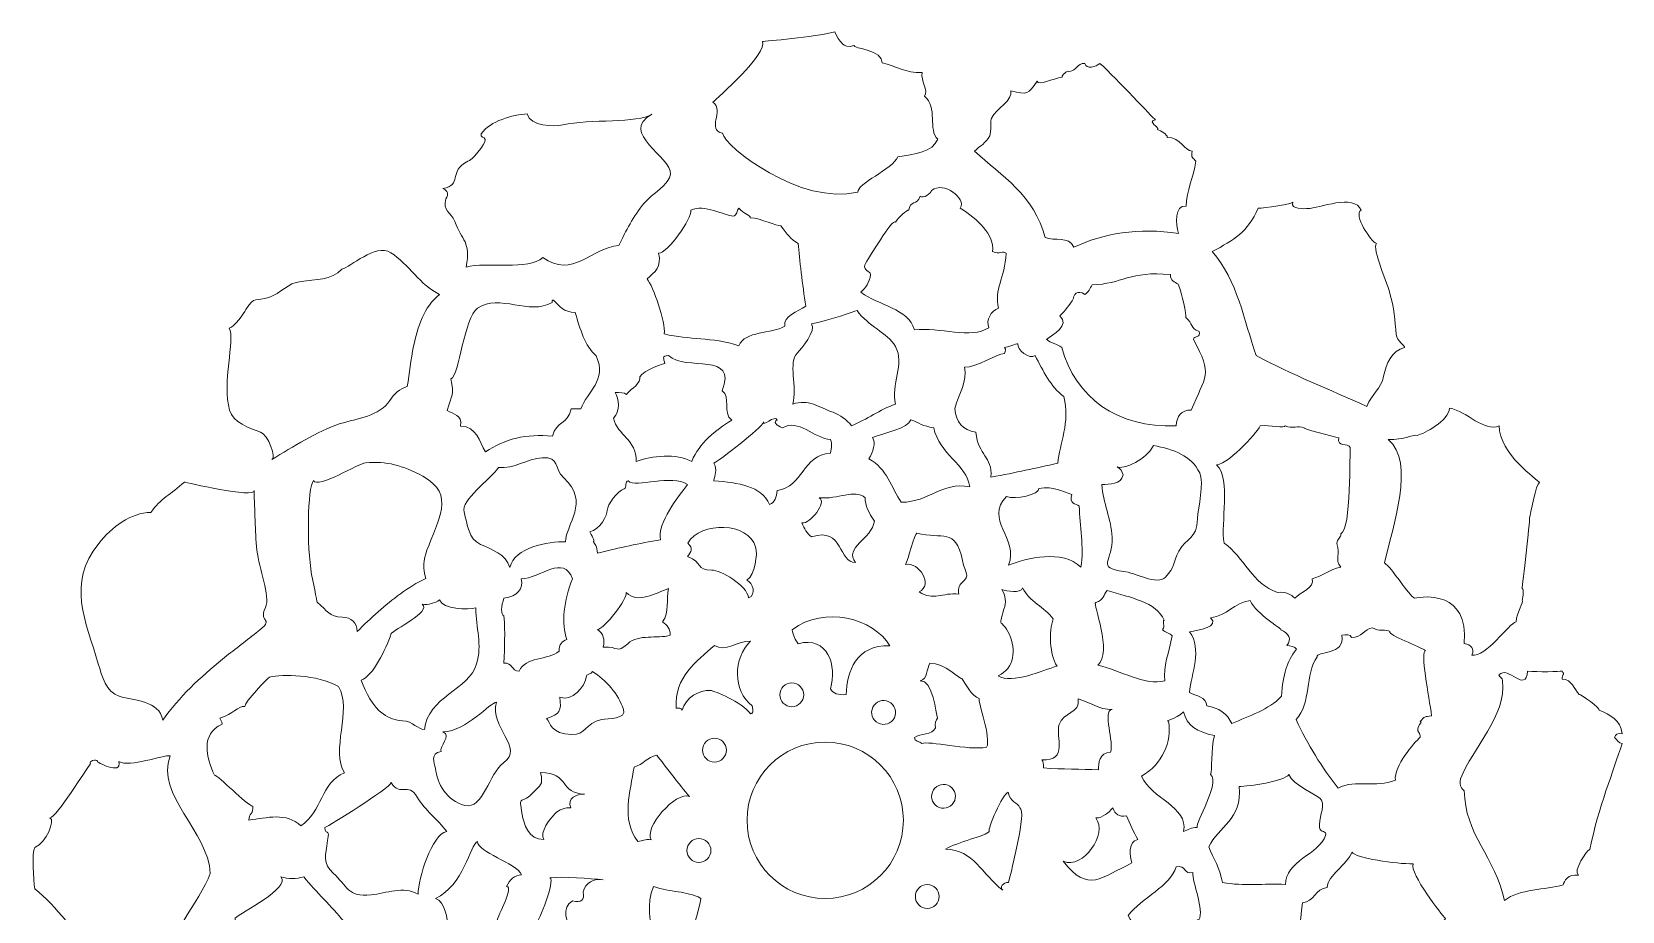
# Model space of a CAD drawing. Header units: millimetres. Extents: x -685 to 442, y -246 to 853.
# Drawn here: x -359.5 to -223.4, y 249.7 to 324.9 of the extents above; entities that cross this region are included whole.
import ezdxf

# ---------------------------------------------------------------- set-up
doc = ezdxf.new("R2010")
doc.units = ezdxf.units.MM
doc.header["$MEASUREMENT"] = 0
doc.layers.add('Layer 1', color=7, linetype='Continuous')

# ---------------------------------------------------------------- blocks, each defined once
blk = doc.blocks.new('block 3')
at = {"layer": 'Layer 1', "lineweight": 0}
blk.add_open_spline([(-314.87, 301.95), (-315.01, 301.99), (-315.01, 301.88), (-315.01, 301.77), (-316.92, 300.62), (-319.51, 302.56), (-321.39, 301.27), (-322.54, 300.48), (-322.94, 295.51), (-323.66, 295.22), (-323.37, 293.85), (-323.58, 293.89), (-323.98, 292.52), (-323.48, 292.19), (-322.65, 292.19), (-322.83, 291.18), (-321.42, 291.15), (-321.28, 289.89), (-320.7, 288.99), (-319.08, 290.07), (-317.17, 290.57), (-314.98, 290.32), (-314.65, 291.65), (-313.68, 291.29), (-313.36, 292.66), (-313.07, 292.66), (-312.82, 292.66), (-312.53, 292.66), (-312.02, 294.17), (-310.26, 295.07), (-311.23, 297.2), (-312.2, 298.03), (-312.6, 299.5), (-313.03, 300.91), (-313.97, 300.94), (-314.4, 301.45), (-314.87, 301.95)], degree=3, knots=[0, 0, 0, 0, 1, 1, 1, 2, 2, 2, 3, 3, 3, 4, 4, 4, 5, 5, 5, 6, 6, 6, 7, 7, 7, 8, 8, 8, 9, 9, 9, 10, 10, 10, 11, 11, 11, 12, 12, 12, 12], dxfattribs=at)
blk = doc.blocks.new('block 4')
at = {"layer": 'Layer 1', "lineweight": 0}
blk.add_open_spline([(-292.79, 299.93), (-292.36, 299.39), (-293.69, 297.77), (-294.01, 297.45), (-294.84, 296.66), (-293.98, 294.53), (-294.41, 293.06), (-293.08, 293.56), (-292.14, 292.77), (-290.95, 292.37), (-290.3, 292.12), (-289.8, 291.76), (-289.37, 291.22), (-288.07, 291.73), (-286.95, 292.63), (-285.62, 293.06), (-286.02, 294.68), (-284.79, 296.59), (-285.62, 297.99), (-286.34, 299.25), (-287.93, 299.68), (-288.9, 301.09), (-289.19, 300.98), (-291.13, 300.3), (-292.79, 299.93)], degree=3, knots=[0, 0, 0, 0, 1, 1, 1, 2, 2, 2, 3, 3, 3, 4, 4, 4, 5, 5, 5, 6, 6, 6, 7, 7, 7, 8, 8, 8, 8], dxfattribs=at)
blk = doc.blocks.new('block 5')
at = {"layer": 'Layer 1', "lineweight": 0}
blk.add_open_spline([(-275.14, 298.24), (-275.28, 298.28), (-276.01, 297.92), (-276.29, 297.92), (-276.11, 297.7), (-276.22, 297.67), (-276.29, 297.41), (-277.01, 297.38), (-278.63, 296.19), (-279.71, 296.23), (-279.43, 295.04), (-280.18, 293.99), (-280.54, 292.7), (-280.44, 291.51), (-279.86, 290.82), (-278.74, 290.68), (-278.53, 288.59), (-277.3, 288.66), (-277.45, 286.83), (-275.21, 287.22), (-273.66, 287.58), (-271.72, 288.02), (-271.57, 289.64), (-270.64, 291.55), (-271.21, 293.71), (-272.33, 294.57), (-272.98, 295.9), (-273.66, 297.23), (-274.13, 296.84), (-275.25, 297.74), (-275.14, 298.24)], degree=3, knots=[0, 0, 0, 0, 1, 1, 1, 2, 2, 2, 3, 3, 3, 4, 4, 4, 5, 5, 5, 6, 6, 6, 7, 7, 7, 8, 8, 8, 9, 9, 9, 10, 10, 10, 10], dxfattribs=at)
blk = doc.blocks.new('block 6')
at = {"layer": 'Layer 1', "lineweight": 0}
blk.add_open_spline([(-305.04, 297.23), (-305.65, 297.2), (-305.43, 296.98), (-305.36, 296.55), (-305.76, 296.51), (-307.74, 295.65), (-307.48, 295.22), (-307.59, 294.68), (-308.46, 294.21), (-308.64, 293.89), (-308.82, 294.07), (-309.21, 294.07), (-309.61, 294.07), (-309.25, 293.49), (-309.14, 292.48), (-309.75, 291.87), (-309.39, 290.32), (-307.77, 290.1), (-307.81, 288.16), (-306.44, 288.66), (-304.39, 288.88), (-303.05, 288.16), (-302.37, 289.82), (-301.04, 290.79), (-299.63, 291.69), (-300.46, 292.34), (-299.67, 293.71), (-300.46, 294.21), (-299.06, 297.59), (-303.59, 295.83), (-305.04, 297.23)], degree=3, knots=[0, 0, 0, 0, 1, 1, 1, 2, 2, 2, 3, 3, 3, 4, 4, 4, 5, 5, 5, 6, 6, 6, 7, 7, 7, 8, 8, 8, 9, 9, 9, 10, 10, 10, 10], dxfattribs=at)
blk = doc.blocks.new('block 7')
at = {"layer": 'Layer 1', "lineweight": 0}
blk.add_open_spline([(-284.29, 291.73), (-284.51, 291), (-286.67, 290.57), (-287.57, 290.21), (-287.28, 289.71), (-287.53, 289.02), (-287.89, 288.38), (-286.34, 287.58), (-285.95, 285.86), (-285.12, 284.67), (-282.63, 284.7), (-281.77, 286.43), (-279.25, 286), (-279.53, 287.91), (-281.88, 288.81), (-282.34, 291.04), (-283.28, 291.18), (-283.6, 291.47), (-284.29, 291.73)], degree=3, knots=[0, 0, 0, 0, 1, 1, 1, 2, 2, 2, 3, 3, 3, 4, 4, 4, 5, 5, 5, 6, 6, 6, 6], dxfattribs=at)
blk = doc.blocks.new('block 8')
at = {"layer": 'Layer 1', "lineweight": 0}
blk.add_open_spline([(-266.64, 287.69), (-266.35, 287.55), (-266.21, 287.33), (-266.14, 287.01), (-266.28, 286.18), (-267.32, 286.22), (-267.94, 286.18), (-267.86, 284.63), (-267.14, 283.23), (-267.07, 281.68), (-266.96, 279.66), (-268.55, 279.05), (-266.06, 278.76), (-265.24, 278.65), (-263.15, 277.54), (-262.5, 278.26), (-261.67, 279.16), (-261.89, 279.45), (-261.35, 280.49), (-260.7, 281.68), (-259.83, 281.46), (-259.76, 283.26), (-259.72, 284.24), (-259.18, 286.36), (-259.58, 287.19), (-260.3, 288.66), (-261.81, 289.2), (-263.54, 289.53), (-263.83, 288.74), (-265.7, 287.44), (-266.64, 287.69)], degree=3, knots=[0, 0, 0, 0, 1, 1, 1, 2, 2, 2, 3, 3, 3, 4, 4, 4, 5, 5, 5, 6, 6, 6, 7, 7, 7, 8, 8, 8, 9, 9, 9, 10, 10, 10, 10], dxfattribs=at)
blk = doc.blocks.new('block 9')
at = {"layer": 'Layer 1', "lineweight": 0}
blk.add_open_spline([(-273.34, 285.86), (-273.27, 285.35), (-275.36, 284.85), (-276.11, 285.17), (-278.06, 283.19), (-275.03, 281.61), (-275.93, 279.3), (-274.42, 279.88), (-271.32, 280.67), (-269.74, 279.12), (-269.45, 280.85), (-269.88, 282.65), (-269.88, 284.34), (-270.21, 284.56), (-270.78, 284.52), (-270.53, 285.35), (-271.39, 285.6), (-272.04, 286.07), (-273.34, 285.86)], degree=3, knots=[0, 0, 0, 0, 1, 1, 1, 2, 2, 2, 3, 3, 3, 4, 4, 4, 5, 5, 5, 6, 6, 6, 6], dxfattribs=at)
blk = doc.blocks.new('block 10')
at = {"layer": 'Layer 1', "lineweight": 0}
blk.add_open_spline([(-303.41, 280.02), (-302.05, 279.52), (-302.73, 278.87), (-301.33, 278.87), (-300.61, 278.87), (-298.3, 277.57), (-298.19, 276.49), (-297.47, 276.75), (-297.83, 277.79), (-298.34, 278.01), (-297.62, 278.51), (-297.4, 280.2), (-297.58, 280.85), (-298.16, 282.98), (-302.3, 283.08), (-303.38, 281.17), (-302.91, 280.74), (-303.09, 280.42), (-303.41, 280.02)], degree=3, knots=[0, 0, 0, 0, 1, 1, 1, 2, 2, 2, 3, 3, 3, 4, 4, 4, 5, 5, 5, 6, 6, 6, 6], dxfattribs=at)
blk = doc.blocks.new('block 11')
at = {"layer": 'Layer 1', "lineweight": 0}
blk.add_open_spline([(-308.67, 276.96), (-308.46, 276.46), (-310.55, 273.83), (-311.12, 273.79), (-310.62, 273.43), (-310.47, 272.93), (-310.62, 272.28), (-309.25, 272.35), (-309.54, 271.7), (-308.53, 272.57), (-307.56, 273.43), (-306.04, 272.96), (-304.89, 273.29), (-304.89, 273.79), (-305.14, 274.19), (-305.54, 274.44), (-304.96, 275.27), (-305.22, 276.35), (-305.04, 277.29), (-306.15, 276.89), (-307.66, 275.95), (-308.67, 276.96)], degree=3, knots=[0, 0, 0, 0, 1, 1, 1, 2, 2, 2, 3, 3, 3, 4, 4, 4, 5, 5, 5, 6, 6, 6, 7, 7, 7, 7], dxfattribs=at)
blk = doc.blocks.new('block 12')
at = {"layer": 'Layer 1', "lineweight": 0}
blk.add_open_spline([(-317.64, 278.11), (-317.43, 277.32), (-317.97, 276.6), (-319.12, 276.46), (-319.37, 275.85), (-319.41, 274.98), (-319.12, 274.95), (-319.01, 273.43), (-319.08, 272.39), (-319.12, 270.91), (-318.4, 270.98), (-318.51, 270.23), (-317.82, 270.23), (-317.32, 271.45), (-315.34, 271.16), (-314.4, 271.92), (-314.44, 272.53), (-314.15, 272.78), (-313.75, 272.93), (-314.22, 274.26), (-314, 276.31), (-313.25, 278.11), (-314, 280.27), (-316.02, 278.15), (-317.64, 278.11)], degree=3, knots=[0, 0, 0, 0, 1, 1, 1, 2, 2, 2, 3, 3, 3, 4, 4, 4, 5, 5, 5, 6, 6, 6, 7, 7, 7, 8, 8, 8, 8], dxfattribs=at)
blk = doc.blocks.new('block 13')
at = {"layer": 'Layer 1', "lineweight": 0}
blk.add_open_spline([(-276.51, 277.21), (-276.19, 276.67), (-276.11, 276.13), (-276.33, 275.52), (-276.87, 273.76), (-276.55, 274.84), (-275.86, 273.36), (-275.28, 272.1), (-275.43, 270.44), (-276.83, 269.83), (-275.61, 269.08), (-272.98, 270.3), (-271.79, 270.66), (-272.44, 271.63), (-272.48, 273.61), (-272.12, 274.69), (-272.84, 275.7), (-274.17, 276.17), (-274.74, 277.36), (-274.89, 276.82), (-276.08, 277.07), (-276.51, 277.21)], degree=3, knots=[0, 0, 0, 0, 1, 1, 1, 2, 2, 2, 3, 3, 3, 4, 4, 4, 5, 5, 5, 6, 6, 6, 7, 7, 7, 7], dxfattribs=at)
blk = doc.blocks.new('block 14')
at = {"layer": 'Layer 1', "lineweight": 0}
blk.add_open_spline([(-258.64, 274.77), (-257.82, 274.04), (-259.69, 273.72), (-260.45, 273.58), (-259.33, 272.1), (-260.3, 270.01), (-260.45, 268.39), (-259.87, 268.1), (-259.04, 268.03), (-258.97, 267.24), (-257.92, 267.1), (-257.2, 266.59), (-256.84, 265.73), (-255.33, 266.41), (-253.64, 266.92), (-252.59, 268.07), (-252.41, 270.05), (-252.16, 270.95), (-251.3, 272.1), (-251.44, 272.35), (-251.8, 272.35), (-252.13, 272.42), (-251.62, 272.96), (-252.02, 273.5), (-252.63, 273.76), (-252.59, 273.94), (-254.68, 275.02), (-255.26, 276.28), (-256.63, 276.06), (-257.24, 274.98), (-258.64, 274.77)], degree=3, knots=[0, 0, 0, 0, 1, 1, 1, 2, 2, 2, 3, 3, 3, 4, 4, 4, 5, 5, 5, 6, 6, 6, 7, 7, 7, 8, 8, 8, 9, 9, 9, 10, 10, 10, 10], dxfattribs=at)
blk = doc.blocks.new('block 15')
at = {"layer": 'Layer 1', "lineweight": 0}
blk.add_open_spline([(-326.11, 275.95), (-325.24, 275.34), (-328.66, 273.72), (-328.77, 273.43), (-329.24, 272.06), (-330.32, 269.83), (-331.33, 269.44), (-330.93, 268.36), (-330.39, 267.24), (-329.46, 266.56), (-328.95, 266.2), (-328.41, 266.02), (-327.8, 265.98), (-326.9, 265.94), (-326.5, 265.22), (-325.93, 265.22), (-325.67, 268), (-322.11, 268.64), (-321.46, 270.84), (-320.96, 272.5), (-321.53, 273.9), (-321.53, 275.63), (-322.18, 275.49), (-324.38, 275.49), (-324.63, 276.31), (-325.03, 276.03), (-325.6, 275.88), (-326.11, 275.95)], degree=3, knots=[0, 0, 0, 0, 1, 1, 1, 2, 2, 2, 3, 3, 3, 4, 4, 4, 5, 5, 5, 6, 6, 6, 7, 7, 7, 8, 8, 8, 9, 9, 9, 9], dxfattribs=at)
blk = doc.blocks.new('block 16')
at = {"layer": 'Layer 1', "lineweight": 0}
blk.add_open_spline([(-294.45, 273.76), (-294.37, 273.25), (-294.19, 272.89), (-293.94, 272.57), (-291.42, 273.25), (-290.59, 270.7), (-291.17, 268.72), (-290.99, 268.28), (-290.48, 268.18), (-289.84, 268.21), (-289.76, 270.16), (-289.01, 272.5), (-286.09, 272.39), (-287.49, 274.73), (-291.71, 275.88), (-294.45, 273.76)], degree=3, knots=[0, 0, 0, 0, 1, 1, 1, 2, 2, 2, 3, 3, 3, 4, 4, 4, 5, 5, 5, 5], dxfattribs=at)
blk = doc.blocks.new('block 17')
at = {"layer": 'Layer 1', "lineweight": 0}
blk.add_open_spline([(-297.87, 267.24), (-299.56, 268.54), (-299.52, 271.34), (-298.01, 272.78), (-299.13, 272.86), (-300.17, 271.81), (-301.11, 272.42), (-302.66, 271.02), (-304.53, 269.76), (-304.39, 267.06), (-304.17, 267.06), (-303.92, 267.1), (-303.88, 266.88), (-303.59, 267.96), (-302.41, 268.64), (-301.43, 268.57), (-301.15, 268.54), (-298.77, 267.6), (-298.01, 266.56), (-298.01, 266.77), (-297.72, 266.27), (-297.87, 267.24)], degree=3, knots=[0, 0, 0, 0, 1, 1, 1, 2, 2, 2, 3, 3, 3, 4, 4, 4, 5, 5, 5, 6, 6, 6, 7, 7, 7, 7], dxfattribs=at)
blk = doc.blocks.new('block 18')
at = {"layer": 'Layer 1', "lineweight": 0}
blk.add_open_spline([(-282.67, 270.91), (-282.96, 270.44), (-282.85, 269.54), (-283.5, 269.4), (-282.38, 269.47), (-282.16, 266.59), (-282.02, 266.2), (-282.16, 266.02), (-282.24, 265.73), (-282.2, 265.37), (-282.45, 264.72), (-283.5, 264.9), (-284, 264.54), (-283.97, 264.18), (-283.57, 264.21), (-283.35, 264.03), (-282.74, 264.29), (-279.43, 263.42), (-277.81, 263.71), (-277.41, 264.54), (-278.56, 267.53), (-278.45, 267.89), (-279.1, 268.07), (-279.64, 269.22), (-279.93, 269.58), (-280.11, 269.51), (-281.37, 270.91), (-282.67, 270.91)], degree=3, knots=[0, 0, 0, 0, 1, 1, 1, 2, 2, 2, 3, 3, 3, 4, 4, 4, 5, 5, 5, 6, 6, 6, 7, 7, 7, 8, 8, 8, 9, 9, 9, 9], dxfattribs=at)
blk = doc.blocks.new('block 19')
at = {"layer": 'Layer 1', "lineweight": 0}
blk.add_open_spline([(-339.18, 269.72), (-339.36, 269.62), (-341.31, 267.6), (-341.31, 267.2), (-341.88, 267.24), (-342.31, 266.56), (-343.43, 266.2), (-343.36, 266.05), (-343.25, 265.94), (-343.25, 265.69), (-345.09, 264.83), (-344.62, 262.85), (-343.9, 261.33), (-343.57, 261.33), (-341.16, 258.74), (-340.62, 258.67), (-340.51, 258.06), (-340.98, 258.02), (-340.95, 257.48), (-339.43, 257.66), (-337.7, 258.17), (-336.52, 256.98), (-334.64, 258.2), (-334.82, 260.69), (-332.77, 261.51), (-333.99, 263.39), (-332.09, 266.92), (-333.27, 268.9), (-335.18, 269.98), (-338.06, 269.94), (-339.18, 269.72)], degree=3, knots=[0, 0, 0, 0, 1, 1, 1, 2, 2, 2, 3, 3, 3, 4, 4, 4, 5, 5, 5, 6, 6, 6, 7, 7, 7, 8, 8, 8, 9, 9, 9, 10, 10, 10, 10], dxfattribs=at)
blk = doc.blocks.new('block 20')
at = {"layer": 'Layer 1', "lineweight": 0}
blk.add_open_spline([(-324.34, 265.04), (-323.58, 264.68), (-324.7, 263.78), (-324.49, 263.35), (-325.49, 263.21), (-325.06, 262.38), (-324.99, 261.91), (-324.85, 260.65), (-324.05, 259.1), (-322.47, 258.74), (-320.88, 258.35), (-320.42, 261.48), (-319.15, 262.38), (-317.35, 263.67), (-320.38, 265.4), (-319.77, 267.56), (-320.24, 267.6), (-322.36, 265.04), (-324.34, 265.04)], degree=3, knots=[0, 0, 0, 0, 1, 1, 1, 2, 2, 2, 3, 3, 3, 4, 4, 4, 5, 5, 5, 6, 6, 6, 6], dxfattribs=at)
blk = doc.blocks.new('block 21')
at = {"layer": 'Layer 1', "lineweight": 0}
blk.add_open_spline([(-260.95, 266.74), (-261.67, 266.09), (-262.61, 265.98), (-262.25, 265.91), (-261.92, 264.21), (-262.79, 262.27), (-264.55, 261.23), (-263.72, 259.28), (-260.55, 258.67), (-260.95, 256.51), (-260.59, 256.65), (-260.3, 256.87), (-259.8, 256.83), (-259.94, 257.3), (-257.82, 260.65), (-258.64, 261.37), (-258.5, 261.73), (-258.61, 263.46), (-258.32, 264.72), (-259.8, 265.01), (-260.7, 265.58), (-260.95, 266.74)], degree=3, knots=[0, 0, 0, 0, 1, 1, 1, 2, 2, 2, 3, 3, 3, 4, 4, 4, 5, 5, 5, 6, 6, 6, 7, 7, 7, 7], dxfattribs=at)
blk = doc.blocks.new('block 22')
at = {"layer": 'Layer 1', "lineweight": 0}
blk.add_open_spline([(-357.98, 257.66), (-357.51, 257.48), (-358.27, 255.54), (-359.28, 255.14), (-359.53, 254.71), (-359.39, 252.33), (-359.28, 251.61), (-357.33, 250.1), (-356, 247.72), (-353.73, 246.07), (-353.73, 245.81), (-353.7, 245.6), (-353.91, 245.56), (-353.7, 245.27), (-353.12, 245.35), (-353.08, 244.88), (-351.46, 245.17), (-349.3, 245.71), (-348.01, 244.7), (-348.29, 247.11), (-345.09, 250.57), (-344.26, 252.91), (-344.4, 256.51), (-348.98, 259.61), (-347.68, 262.99), (-348.29, 263.06), (-351.17, 261.95), (-352.08, 262.49), (-351.75, 261.23), (-354.16, 262.52), (-353.88, 262.49), (-354.06, 262.77), (-354.67, 262.49), (-354.52, 262.31), (-354.85, 261.87), (-357.41, 257.73), (-357.98, 257.66)], degree=3, knots=[0, 0, 0, 0, 1, 1, 1, 2, 2, 2, 3, 3, 3, 4, 4, 4, 5, 5, 5, 6, 6, 6, 7, 7, 7, 8, 8, 8, 9, 9, 9, 10, 10, 10, 11, 11, 11, 12, 12, 12, 12], dxfattribs=at)
blk = doc.blocks.new('block 23')
at = {"layer": 'Layer 1', "lineweight": 0}
blk.add_open_spline([(-316.49, 259.97), (-317.64, 258.63), (-317.89, 259.86), (-317.57, 257.95), (-317.43, 257.23), (-317.03, 255.75), (-315.7, 255.82), (-316.13, 256.36), (-315.12, 257.7), (-314.76, 258.02), (-314.4, 258.38), (-313.93, 258.56), (-313.39, 258.53), (-313.79, 259.35), (-312.85, 259.71), (-312.24, 259.71), (-314.4, 259.75), (-313.46, 261.51), (-315.99, 261.55), (-315.73, 260.43), (-316.06, 260.43), (-316.49, 259.97)], degree=3, knots=[0, 0, 0, 0, 1, 1, 1, 2, 2, 2, 3, 3, 3, 4, 4, 4, 5, 5, 5, 6, 6, 6, 7, 7, 7, 7], dxfattribs=at)
blk = doc.blocks.new('block 24')
at = {"layer": 'Layer 1', "lineweight": 0}
blk.add_open_spline([(-268.48, 257.66), (-267.4, 256.33), (-269.56, 253.23), (-271.25, 253.95), (-269.13, 251.18), (-268.01, 252.58), (-265.38, 253.81), (-265.6, 254.35), (-265.7, 255.68), (-264.88, 255.82), (-265.24, 256.47), (-265.56, 257.16), (-265.85, 257.84), (-266.46, 257.73), (-266.82, 257.95), (-267, 258.53), (-267.4, 258.13), (-267.83, 257.66), (-268.48, 257.66)], degree=3, knots=[0, 0, 0, 0, 1, 1, 1, 2, 2, 2, 3, 3, 3, 4, 4, 4, 5, 5, 5, 6, 6, 6, 6], dxfattribs=at)
blk = doc.blocks.new('block 25')
at = {"layer": 'Layer 1', "lineweight": 0}
blk.add_open_spline([(-324.99, 250.78), (-324.16, 250.53), (-323.94, 248.95), (-323.94, 248.3), (-323.91, 247.22), (-322.65, 247.4), (-321.57, 247), (-319.59, 246.25), (-320.02, 247.25), (-319.73, 248.8), (-319.62, 249.38), (-318.25, 251.76), (-318.9, 251.79), (-318.65, 252.4), (-318.22, 252.73), (-317.61, 252.8), (-318.11, 253.84), (-321.39, 254.71), (-321.39, 255.64), (-322, 255.43), (-322.61, 251.79), (-324.99, 250.78)], degree=3, knots=[0, 0, 0, 0, 1, 1, 1, 2, 2, 2, 3, 3, 3, 4, 4, 4, 5, 5, 5, 6, 6, 6, 7, 7, 7, 7], dxfattribs=at)
blk = doc.blocks.new('block 26')
at = {"layer": 'Layer 1', "lineweight": 0}
blk.add_open_spline([(-238.04, 246.86), (-238.87, 247.15), (-238.94, 248.66), (-238.55, 249.06), (-238.83, 249.34), (-241.61, 252.87), (-241.32, 253.74), (-242.69, 253.7), (-246.33, 254.24), (-246.54, 254.74), (-247.01, 253.59), (-248.63, 252.76), (-248.67, 251.72), (-249.71, 251.61), (-249.75, 250.5), (-250.79, 250.39), (-251.15, 246.86), (-251.87, 244.48), (-249.82, 242), (-250.22, 241.6), (-249.78, 241.17), (-249.82, 240.67), (-247.59, 240.52), (-243.01, 239.8), (-242.62, 242.18), (-241.57, 242.29), (-240.71, 243.65), (-240.82, 243.69), (-239.88, 243.98), (-238.94, 245.6), (-238.04, 246.86)], degree=3, knots=[0, 0, 0, 0, 1, 1, 1, 2, 2, 2, 3, 3, 3, 4, 4, 4, 5, 5, 5, 6, 6, 6, 7, 7, 7, 8, 8, 8, 9, 9, 9, 10, 10, 10, 10], dxfattribs=at)
blk = doc.blocks.new('block 27')
at = {"layer": 'Layer 1', "lineweight": 0}
blk.add_open_spline([(-261.6, 253.48), (-262.07, 251.83), (-264.55, 250.82), (-265.7, 249.31), (-264.7, 247.65), (-264.59, 246.46), (-264.23, 244.27), (-262.25, 245.02), (-261.35, 246.89), (-259.83, 248.12), (-259.98, 248.3), (-260.05, 249.02), (-259.65, 248.95), (-259.15, 249.78), (-260.23, 252.19), (-260.16, 252.98), (-260.95, 252.8), (-260.73, 253.66), (-261.6, 253.48)], degree=3, knots=[0, 0, 0, 0, 1, 1, 1, 2, 2, 2, 3, 3, 3, 4, 4, 4, 5, 5, 5, 6, 6, 6, 6], dxfattribs=at)
blk = doc.blocks.new('block 28')
at = {"layer": 'Layer 1', "lineweight": 0}
blk.add_open_spline([(-336.26, 252.62), (-336.91, 252.44), (-337.56, 252.44), (-338.21, 252.62), (-337.38, 251.65), (-341.59, 249.6), (-342.13, 249.09), (-342.1, 248.3), (-343.5, 243.65), (-344.26, 243.73), (-343.57, 243.37), (-337.34, 240.12), (-337.7, 239.37), (-335.94, 239.37), (-334.46, 240.59), (-332.63, 240.2), (-332.34, 242), (-331.98, 243.73), (-331.33, 245.42), (-331.8, 245.78), (-333.81, 248.26), (-332.81, 248.77), (-333.89, 250.14), (-335.18, 251.29), (-336.26, 252.62)], degree=3, knots=[0, 0, 0, 0, 1, 1, 1, 2, 2, 2, 3, 3, 3, 4, 4, 4, 5, 5, 5, 6, 6, 6, 7, 7, 7, 8, 8, 8, 8], dxfattribs=at)
blk = doc.blocks.new('block 41')
at = {"layer": 'Layer 1', "lineweight": 0}
blk.add_open_spline([(-289.19, 323.74), (-290.09, 323.48), (-290.41, 324.1), (-290.81, 324.92), (-292.61, 324.46), (-296.72, 324.13), (-297, 324.1), (-296.46, 323.16), (-300.93, 319.16), (-301.25, 318.91), (-300.21, 318.12), (-301.83, 316.57), (-300.43, 316.25), (-300.21, 315.09), (-293.73, 310.02), (-288.83, 311.21), (-288.94, 311.93), (-285.87, 313.15), (-285.41, 314.23), (-284, 314.48), (-282.45, 314.59), (-281.98, 315.74), (-282.88, 316.5), (-281.95, 318.48), (-283.14, 319.42), (-282.74, 319.96), (-283.5, 320.71), (-283.32, 321.43), (-284.79, 321.36), (-285.55, 322.04), (-286.74, 322.26), (-286.67, 323.34), (-289.19, 323.52), (-289.19, 323.74)], degree=3, knots=[0, 0, 0, 0, 1, 1, 1, 2, 2, 2, 3, 3, 3, 4, 4, 4, 5, 5, 5, 6, 6, 6, 7, 7, 7, 8, 8, 8, 9, 9, 9, 10, 10, 10, 11, 11, 11, 11], dxfattribs=at)
blk = doc.blocks.new('block 42')
at = {"layer": 'Layer 1', "lineweight": 0}
blk.add_open_spline([(-268.12, 322.22), (-268.44, 321.94), (-269.27, 321.68), (-269.41, 322.22), (-270.1, 322.26), (-270.1, 321.58), (-270.71, 321.54), (-270.96, 321.61), (-271.36, 321.25), (-271.36, 321.04), (-272.15, 320.93), (-273.41, 320.28), (-273.48, 320.71), (-274.28, 319.56), (-274.28, 319.52), (-275.75, 319.88), (-275.54, 319.09), (-276.98, 318.34), (-277.41, 317.54), (-277.48, 317.4), (-277.41, 316.35), (-277.55, 316.03), (-277.88, 315.38), (-278.38, 315.17), (-278.85, 314.7), (-276.51, 312.61), (-273.74, 310.92), (-272.8, 307.32), (-271.97, 306.99), (-270.82, 307.5), (-270.35, 306.49), (-267.86, 307.68), (-264.8, 308.18), (-261.38, 307.68), (-261.63, 308.43), (-261.78, 310.13), (-260.73, 310.02), (-260.73, 311.31), (-260.09, 312.47), (-259.91, 313.87), (-260.09, 314.09), (-260.37, 314.16), (-260.23, 314.7), (-260.88, 314.73), (-261.2, 315.89), (-262.35, 315.89), (-262.35, 316.14), (-262.89, 316.46), (-263.18, 316.57), (-262.97, 316.75), (-264.16, 317.26), (-263.36, 317.4), (-263.65, 317.58), (-266.6, 320.86), (-268.12, 322.22)], degree=3, knots=[0, 0, 0, 0, 1, 1, 1, 2, 2, 2, 3, 3, 3, 4, 4, 4, 5, 5, 5, 6, 6, 6, 7, 7, 7, 8, 8, 8, 9, 9, 9, 10, 10, 10, 11, 11, 11, 12, 12, 12, 13, 13, 13, 14, 14, 14, 15, 15, 15, 16, 16, 16, 17, 17, 17, 18, 18, 18, 18], dxfattribs=at)
blk = doc.blocks.new('block 43')
at = {"layer": 'Layer 1', "lineweight": 0}
blk.add_open_spline([(-314.08, 316.97), (-314.83, 316.79), (-316.89, 316.82), (-317.14, 317.9), (-318.36, 317.83), (-320.31, 317.29), (-321.06, 316.21), (-321.17, 315.85), (-320.78, 315.96), (-320.74, 315.71), (-320.67, 315.35), (-321.93, 313.8), (-322.22, 313.87), (-323.91, 312.97), (-322.68, 311.78), (-324.34, 311.53), (-323.91, 311.31), (-323.84, 311.03), (-324.09, 310.63), (-324.41, 309.62), (-323.66, 309.51), (-323.33, 308.69), (-322.72, 307.06), (-321.93, 306.99), (-322.36, 304.8), (-320.63, 305.26), (-316.99, 304.47), (-315.8, 305.62), (-313.25, 303.75), (-311.59, 306.49), (-309.29, 306.63), (-308.71, 307.89), (-308.03, 309.15), (-307.12, 310.27), (-306.51, 311.03), (-304.93, 311.89), (-304.86, 312.75), (-304.75, 314.19), (-309.32, 316.28), (-306.48, 317.87), (-307.63, 317.08), (-311.77, 317.47), (-314.08, 316.97)], degree=3, knots=[0, 0, 0, 0, 1, 1, 1, 2, 2, 2, 3, 3, 3, 4, 4, 4, 5, 5, 5, 6, 6, 6, 7, 7, 7, 8, 8, 8, 9, 9, 9, 10, 10, 10, 11, 11, 11, 12, 12, 12, 13, 13, 13, 14, 14, 14, 14], dxfattribs=at)
blk = doc.blocks.new('block 44')
at = {"layer": 'Layer 1', "lineweight": 0}
blk.add_open_spline([(-276.15, 305.98), (-276.4, 306.24), (-276.69, 305.84), (-277.3, 306.13), (-277.16, 307.57), (-278.56, 308.9), (-280.08, 309.84), (-279.5, 310.67), (-281.48, 312.18), (-282.52, 311.35), (-282.56, 311.1), (-283.24, 310.63), (-283.5, 310.85), (-283.78, 310.02), (-284.36, 310.56), (-284.47, 309.66), (-284.61, 309.73), (-285.37, 309.01), (-285.62, 308.65), (-285.84, 309.01), (-287.96, 305.48), (-288.25, 304.98), (-288.32, 304.44), (-287.82, 304.51), (-287.75, 304.15), (-287.82, 303.46), (-288.18, 303), (-288.58, 302.64), (-287.03, 301.48), (-284.51, 301.27), (-284, 299.43), (-281.84, 299.68), (-279.14, 298.6), (-277.63, 299.61), (-277.88, 300.26), (-277.45, 301.05), (-276.8, 301.27), (-277.19, 302.92), (-276.26, 303.79), (-276.15, 305.98)], degree=3, knots=[0, 0, 0, 0, 1, 1, 1, 2, 2, 2, 3, 3, 3, 4, 4, 4, 5, 5, 5, 6, 6, 6, 7, 7, 7, 8, 8, 8, 9, 9, 9, 10, 10, 10, 11, 11, 11, 12, 12, 12, 13, 13, 13, 13], dxfattribs=at)
blk = doc.blocks.new('block 45')
at = {"layer": 'Layer 1', "lineweight": 0}
blk.add_open_spline([(-244.45, 306.81), (-244.92, 306.96), (-246.47, 309.3), (-245.75, 309.66), (-246.36, 311.13), (-249.39, 309.8), (-250.32, 309.8), (-250.54, 309.8), (-251.87, 309.69), (-251.62, 310.34), (-251.48, 310.23), (-254.18, 309.8), (-254.57, 309.84), (-255.47, 307.78), (-256.66, 307.1), (-258.5, 306.13), (-256.34, 303.64), (-255.8, 300.26), (-254.75, 297.23), (-251.69, 295.58), (-248.45, 294.32), (-245.28, 292.88), (-244.81, 294.03), (-244.06, 294.32), (-243.84, 295.47), (-243.62, 296.51), (-243.16, 297.63), (-242.04, 297.92), (-242, 298.06), (-242.69, 298.46), (-242.76, 299.03), (-242.87, 300.19), (-242.94, 301.41), (-243.3, 302.53), (-243.41, 303.14), (-244.89, 306.45), (-244.45, 306.81)], degree=3, knots=[0, 0, 0, 0, 1, 1, 1, 2, 2, 2, 3, 3, 3, 4, 4, 4, 5, 5, 5, 6, 6, 6, 7, 7, 7, 8, 8, 8, 9, 9, 9, 10, 10, 10, 11, 11, 11, 12, 12, 12, 12], dxfattribs=at)
blk = doc.blocks.new('block 46')
at = {"layer": 'Layer 1', "lineweight": 0}
blk.add_open_spline([(-299.02, 309.84), (-299.2, 309.62), (-299.16, 309.23), (-299.52, 309.15), (-300.17, 309.19), (-302.01, 310.23), (-303.13, 309.66), (-303.05, 308.97), (-305.07, 305.98), (-305.9, 305.98), (-305.58, 304.87), (-306.22, 304.33), (-306.87, 303.79), (-306.37, 303.18), (-305.25, 300.04), (-305.4, 299.07), (-303.2, 298.53), (-301.4, 298.85), (-299.02, 298.06), (-298.48, 299.39), (-296.25, 299.03), (-295.09, 299.75), (-295.2, 300.58), (-294.01, 300.98), (-293.29, 301.45), (-293.58, 303.28), (-293.83, 305.48), (-293.94, 306.81), (-294.63, 307.17), (-294.84, 307.6), (-295.42, 308.32), (-295.78, 308.29), (-297.11, 308.97), (-298.05, 309.01), (-298.01, 309.26), (-298.59, 309.3), (-299.02, 309.84)], degree=3, knots=[0, 0, 0, 0, 1, 1, 1, 2, 2, 2, 3, 3, 3, 4, 4, 4, 5, 5, 5, 6, 6, 6, 7, 7, 7, 8, 8, 8, 9, 9, 9, 10, 10, 10, 11, 11, 11, 12, 12, 12, 12], dxfattribs=at)
blk = doc.blocks.new('block 47')
at = {"layer": 'Layer 1', "lineweight": 0}
blk.add_open_spline([(-342.6, 292.55), (-342.31, 291.55), (-340.91, 290.97), (-339.97, 290.68), (-339.32, 290.5), (-338.53, 288.38), (-339, 288.34), (-337.13, 289.42), (-335.18, 290.72), (-333.13, 291.4), (-331.72, 291.83), (-329.74, 292.05), (-328.88, 293.38), (-328.56, 293.96), (-328.05, 294.35), (-327.4, 294.57), (-327.22, 295.72), (-327.08, 296.87), (-326.86, 298.03), (-326.5, 299.65), (-326, 301.38), (-324.63, 302.46), (-326.29, 303.21), (-327.26, 305.08), (-328.81, 306.02), (-330.14, 306.85), (-332.27, 304.76), (-332.99, 304.62), (-333.85, 303.68), (-335.29, 303.72), (-336.48, 303.57), (-337.67, 303.43), (-338.17, 302.56), (-339.25, 302.2), (-340.37, 301.84), (-340.44, 302.38), (-341.2, 301.16), (-341.41, 300.84), (-342.17, 299.68), (-342.64, 299.57), (-342.1, 298.6), (-343.29, 294.86), (-342.6, 292.55)], degree=3, knots=[0, 0, 0, 0, 1, 1, 1, 2, 2, 2, 3, 3, 3, 4, 4, 4, 5, 5, 5, 6, 6, 6, 7, 7, 7, 8, 8, 8, 9, 9, 9, 10, 10, 10, 11, 11, 11, 12, 12, 12, 13, 13, 13, 14, 14, 14, 14], dxfattribs=at)
blk = doc.blocks.new('block 48')
at = {"layer": 'Layer 1', "lineweight": 0}
blk.add_open_spline([(-243.44, 290.03), (-241.1, 288.16), (-243.05, 282.58), (-243.77, 279.48), (-243.12, 279.09), (-241.72, 276.71), (-241.18, 276.46), (-240.35, 276.64), (-236.57, 277.11), (-236.93, 272.6), (-236.35, 272.46), (-236.03, 272.14), (-236.28, 271.6), (-235.09, 271.34), (-233.11, 274.33), (-232.5, 274.44), (-232.46, 275.23), (-231.81, 276.21), (-231.99, 276.28), (-231.88, 276.6), (-231.81, 277.25), (-231.99, 277.29), (-231.96, 277.57), (-231.31, 283.08), (-231.34, 283.34), (-231.31, 283.55), (-230.77, 286.32), (-230.51, 286.36), (-230.62, 286.58), (-233.97, 288.81), (-233.94, 291.22), (-235.27, 290.64), (-236.67, 292.45), (-238.19, 292.73), (-238.29, 291.62), (-240.35, 290.54), (-240.96, 290.39), (-241.18, 290.5), (-242.15, 290), (-243.44, 290.03)], degree=3, knots=[0, 0, 0, 0, 1, 1, 1, 2, 2, 2, 3, 3, 3, 4, 4, 4, 5, 5, 5, 6, 6, 6, 7, 7, 7, 8, 8, 8, 9, 9, 9, 10, 10, 10, 11, 11, 11, 12, 12, 12, 13, 13, 13, 13], dxfattribs=at)
blk = doc.blocks.new('block 49')
at = {"layer": 'Layer 1', "lineweight": 0}
blk.add_open_spline([(-296.9, 291.55), (-297.08, 291), (-300.68, 288.27), (-301.15, 288.02), (-300.82, 287.37), (-301.11, 287.04), (-301.15, 286.5), (-299.06, 286.36), (-297.11, 286.07), (-296.39, 284.49), (-295.92, 284.63), (-295.81, 285.14), (-295.74, 285.68), (-293.51, 286), (-293.58, 288.7), (-291.17, 288.88), (-291.1, 289.42), (-291.02, 289.6), (-291.17, 290.03), (-292.54, 290.14), (-294.01, 291.87), (-295.27, 291.04), (-295.45, 291.11), (-296.25, 291.44), (-295.74, 291.73), (-295.92, 292.19), (-297.04, 291.04), (-296.9, 291.55)], degree=3, knots=[0, 0, 0, 0, 1, 1, 1, 2, 2, 2, 3, 3, 3, 4, 4, 4, 5, 5, 5, 6, 6, 6, 7, 7, 7, 8, 8, 8, 9, 9, 9, 9], dxfattribs=at)
blk = doc.blocks.new('block 50')
at = {"layer": 'Layer 1', "lineweight": 0}
blk.add_open_spline([(-250.65, 291.04), (-251.15, 291.29), (-251.66, 290.9), (-252.27, 291.22), (-252.27, 290.93), (-253.6, 291.33), (-254.39, 291.22), (-254.39, 291.04), (-256.92, 287.98), (-258.14, 287.87), (-256.84, 286.61), (-257.82, 282.9), (-257.49, 281.17), (-255.76, 279.99), (-255.11, 277.68), (-252.92, 276.96), (-252.2, 277.03), (-251.76, 276.78), (-251.44, 276.46), (-250.97, 276.96), (-249.68, 277.39), (-249.96, 278.11), (-249.06, 278.37), (-248.49, 278.94), (-247.51, 279.12), (-248.06, 279.81), (-247.51, 280.2), (-247.84, 281.14), (-247.84, 281.57), (-247.41, 281.68), (-247.51, 281.97), (-246.58, 282.29), (-246.76, 289.1), (-246.69, 289.35), (-246.87, 289.78), (-247.87, 289.35), (-247.66, 290.18), (-248.06, 290.28), (-251.04, 291.04), (-250.65, 291.04)], degree=3, knots=[0, 0, 0, 0, 1, 1, 1, 2, 2, 2, 3, 3, 3, 4, 4, 4, 5, 5, 5, 6, 6, 6, 7, 7, 7, 8, 8, 8, 9, 9, 9, 10, 10, 10, 11, 11, 11, 12, 12, 12, 13, 13, 13, 13], dxfattribs=at)
blk = doc.blocks.new('block 51')
at = {"layer": 'Layer 1', "lineweight": 0}
blk.add_open_spline([(-335.58, 278.47), (-335.51, 278.15), (-335.11, 276.1), (-335.11, 276.13), (-334.17, 275.34), (-334.14, 274.91), (-332.95, 274.84), (-332.19, 274.8), (-331.69, 274.4), (-331.69, 273.61), (-330.5, 274.77), (-329.31, 275.88), (-327.98, 276.85), (-327.29, 277.36), (-326.57, 277.79), (-325.82, 278.15), (-326.07, 278.98), (-326.03, 279.77), (-325.71, 280.56), (-324.77, 283.16), (-323.22, 285.35), (-326.07, 286.9), (-327.8, 287.84), (-329.17, 288.2), (-330.97, 288.05), (-331.51, 288.02), (-335.11, 285.78), (-335.43, 286.54), (-335.94, 285.86), (-336.01, 280.99), (-335.58, 278.47)], degree=3, knots=[0, 0, 0, 0, 1, 1, 1, 2, 2, 2, 3, 3, 3, 4, 4, 4, 5, 5, 5, 6, 6, 6, 7, 7, 7, 8, 8, 8, 9, 9, 9, 10, 10, 10, 10], dxfattribs=at)
blk = doc.blocks.new('block 52')
at = {"layer": 'Layer 1', "lineweight": 0}
blk.add_open_spline([(-314, 286.76), (-314.9, 287.58), (-314.29, 288.59), (-315.84, 288.48), (-317.14, 288.41), (-318.25, 287.48), (-319.59, 287.66), (-320.31, 286.58), (-322.83, 284.85), (-322.54, 283.84), (-322.22, 282.76), (-322.18, 281.53), (-321.14, 281.07), (-320.16, 280.63), (-318.97, 280.24), (-318.61, 279.09), (-318.25, 280.81), (-315.3, 281.35), (-313.86, 281.28), (-313.82, 282.83), (-311.73, 284.67), (-314, 286.76)], degree=3, knots=[0, 0, 0, 0, 1, 1, 1, 2, 2, 2, 3, 3, 3, 4, 4, 4, 5, 5, 5, 6, 6, 6, 7, 7, 7, 7], dxfattribs=at)
blk = doc.blocks.new('block 53')
at = {"layer": 'Layer 1', "lineweight": 0}
blk.add_open_spline([(-288.22, 285.06), (-289.08, 285.86), (-290.56, 284.88), (-292.14, 285.06), (-291.42, 284.7), (-292.93, 282.79), (-293.62, 282.9), (-293.4, 282.43), (-293.22, 281.97), (-292.79, 281.71), (-290.05, 282.61), (-290.48, 279.45), (-289.04, 279.52), (-290.05, 280.78), (-287.64, 281.53), (-287.42, 283.05), (-287.89, 283.73), (-288.22, 284.42), (-288.22, 285.06)], degree=3, knots=[0, 0, 0, 0, 1, 1, 1, 2, 2, 2, 3, 3, 3, 4, 4, 4, 5, 5, 5, 6, 6, 6, 6], dxfattribs=at)
blk = doc.blocks.new('block 54')
at = {"layer": 'Layer 1', "lineweight": 0}
blk.add_open_spline([(-340.51, 285.68), (-340.41, 284.96), (-346.46, 286.4), (-346.46, 286.4), (-347.64, 285.35), (-348.51, 284.99), (-349.34, 283.8), (-351.03, 283.8), (-352.72, 282.54), (-353.8, 281.14), (-356.58, 277.68), (-354.92, 274.55), (-353.84, 270.84), (-353.52, 269.8), (-353.19, 268.43), (-352.04, 268.07), (-350.74, 267.67), (-348.62, 267.74), (-348.33, 266.02), (-346.92, 268.03), (-345.12, 269.69), (-343.21, 271.24), (-342.28, 271.99), (-341.31, 272.75), (-340.33, 273.5), (-338.53, 274.87), (-340.23, 274.22), (-339.54, 275.67), (-339.07, 276.64), (-340.12, 279.01), (-340.26, 280.56), (-340.44, 282.29), (-340.44, 283.98), (-340.51, 285.68)], degree=3, knots=[0, 0, 0, 0, 1, 1, 1, 2, 2, 2, 3, 3, 3, 4, 4, 4, 5, 5, 5, 6, 6, 6, 7, 7, 7, 8, 8, 8, 9, 9, 9, 10, 10, 10, 11, 11, 11, 11], dxfattribs=at)
blk = doc.blocks.new('block 55')
at = {"layer": 'Layer 1', "lineweight": 0}
blk.add_open_spline([(-284.76, 279.34), (-283.6, 279.59), (-282.34, 277.61), (-283.6, 277), (-282.34, 276.21), (-281.66, 276.96), (-280.18, 276.82), (-280.29, 277.18), (-280.22, 277.5), (-279.93, 277.79), (-279.17, 278.47), (-279.64, 278.51), (-279.89, 279.7), (-280.47, 282.58), (-281.59, 281.43), (-283.78, 282.04), (-283.97, 282), (-284.54, 279.7), (-284.76, 279.34)], degree=3, knots=[0, 0, 0, 0, 1, 1, 1, 2, 2, 2, 3, 3, 3, 4, 4, 4, 5, 5, 5, 6, 6, 6, 6], dxfattribs=at)
blk = doc.blocks.new('block 56')
at = {"layer": 'Layer 1', "lineweight": 0}
blk.add_open_spline([(-268.3, 270.73), (-266.42, 270.34), (-264.26, 268.9), (-262.57, 269.4), (-262.71, 270.62), (-262.21, 271.85), (-261.92, 273.25), (-262.14, 273.5), (-262.53, 273.5), (-262.75, 273.76), (-262.5, 274.15), (-262.82, 274.48), (-262.61, 274.59), (-263.36, 276.17), (-265.42, 276.49), (-267.5, 277.11), (-267.86, 276.78), (-267.72, 276.31), (-268.48, 276.1), (-268.77, 275.99), (-267, 271.85), (-268.3, 270.73)], degree=3, knots=[0, 0, 0, 0, 1, 1, 1, 2, 2, 2, 3, 3, 3, 4, 4, 4, 5, 5, 5, 6, 6, 6, 7, 7, 7, 7], dxfattribs=at)
blk = doc.blocks.new('block 57')
at = {"layer": 'Layer 1', "lineweight": 0}
blk.add_open_spline([(-243.3, 273.61), (-243.59, 273.83), (-244.31, 273.58), (-244.78, 273.94), (-245.53, 273.83), (-245.68, 273.07), (-246.58, 273.11), (-246.65, 273.4), (-247.12, 273.32), (-247.41, 273.29), (-247.05, 271.56), (-249.68, 271.92), (-249.53, 271.45), (-250.58, 269.94), (-250, 267.49), (-251.33, 266.09), (-250.32, 263.93), (-249.14, 261.98), (-247.73, 260.22), (-246.18, 261.01), (-244.53, 260.18), (-242.83, 260.9), (-242.98, 262.09), (-241.21, 264.11), (-240.71, 264.57), (-240.64, 264.97), (-241, 264.93), (-240.89, 265.4), (-240.71, 265.87), (-240.53, 265.84), (-240.71, 265.91), (-240.31, 266.38), (-240.35, 266.3), (-239.73, 266.41), (-239.95, 268), (-240.74, 272.03), (-240.24, 271.96), (-240.67, 272.35), (-243.52, 273.29), (-243.3, 273.61)], degree=3, knots=[0, 0, 0, 0, 1, 1, 1, 2, 2, 2, 3, 3, 3, 4, 4, 4, 5, 5, 5, 6, 6, 6, 7, 7, 7, 8, 8, 8, 9, 9, 9, 10, 10, 10, 11, 11, 11, 12, 12, 12, 13, 13, 13, 13], dxfattribs=at)
blk = doc.blocks.new('block 58')
at = {"layer": 'Layer 1', "lineweight": 0}
blk.add_open_spline([(-313.32, 264.79), (-312.13, 264.75), (-312.2, 265.73), (-310.76, 266.09), (-310.26, 266.2), (-308.57, 266.09), (-308.89, 266.95), (-309.32, 268.25), (-310.4, 269.47), (-311.55, 270.19), (-311.55, 270.01), (-312.17, 269.87), (-312.06, 269.83), (-312.17, 268.82), (-313.32, 267.6), (-314.33, 268), (-314.22, 266.77), (-314.29, 266.59), (-315.48, 266.16), (-315.16, 265.87), (-315.12, 264.83), (-313.32, 264.79)], degree=3, knots=[0, 0, 0, 0, 1, 1, 1, 2, 2, 2, 3, 3, 3, 4, 4, 4, 5, 5, 5, 6, 6, 6, 7, 7, 7, 7], dxfattribs=at)
blk = doc.blocks.new('block 59')
at = {"layer": 'Layer 1', "lineweight": 0}
blk.add_open_spline([(-227.09, 268.21), (-227.56, 268.68), (-227.67, 269.51), (-228.57, 269.54), (-228.57, 270.01), (-228.28, 269.87), (-228.57, 270.23), (-228.75, 270.19), (-230.66, 270.12), (-231.52, 270.23), (-231.67, 268.25), (-233.18, 270.8), (-233.97, 269.9), (-233.9, 269.69), (-233.68, 269.65), (-233.65, 269.4), (-233.32, 266.34), (-236.24, 263.67), (-237.25, 261.01), (-237.47, 260.43), (-236.93, 259.89), (-236.93, 260), (-236.93, 256.33), (-234.26, 254.24), (-233.5, 250.6), (-232.21, 251.61), (-230.01, 251.5), (-228.46, 251.94), (-228.43, 252.22), (-228.03, 252.91), (-227.16, 252.76), (-227.67, 253.12), (-226.44, 254.92), (-226.19, 254.96), (-225.44, 258.6), (-224.18, 261.66), (-223.42, 264.03), (-223.74, 264.07), (-223.85, 264.36), (-224.07, 264.54), (-224.03, 264.83), (-223.78, 264.93), (-223.42, 264.86), (-223.56, 266.05), (-224.43, 266.48), (-225.4, 266.88), (-225.22, 266.99), (-226.98, 268.32), (-227.09, 268.21)], degree=3, knots=[0, 0, 0, 0, 1, 1, 1, 2, 2, 2, 3, 3, 3, 4, 4, 4, 5, 5, 5, 6, 6, 6, 7, 7, 7, 8, 8, 8, 9, 9, 9, 10, 10, 10, 11, 11, 11, 12, 12, 12, 13, 13, 13, 14, 14, 14, 15, 15, 15, 16, 16, 16, 16], dxfattribs=at)
blk = doc.blocks.new('block 60')
at = {"layer": 'Layer 1', "lineweight": 0}
blk.add_open_spline([(-269.99, 267.85), (-269.77, 266.56), (-271.29, 266.77), (-271.61, 265.65), (-271.94, 264.61), (-270.78, 262.52), (-273.09, 262.63), (-272.98, 262.49), (-272.91, 262.27), (-272.94, 261.95), (-271.32, 261.8), (-269.74, 261.87), (-268.23, 261.77), (-268.26, 262.34), (-268.15, 263.24), (-267.22, 263.28), (-266.86, 264.07), (-267.94, 266.84), (-267.07, 266.95), (-268.23, 266.92), (-268.87, 267.53), (-269.99, 267.85)], degree=3, knots=[0, 0, 0, 0, 1, 1, 1, 2, 2, 2, 3, 3, 3, 4, 4, 4, 5, 5, 5, 6, 6, 6, 7, 7, 7, 7], dxfattribs=at)
blk = doc.blocks.new('block 61')
at = {"layer": 'Layer 1', "lineweight": 0}
blk.add_open_spline([(-251.95, 261.37), (-252.27, 260.83), (-255.44, 260.33), (-256.2, 260.36), (-255.91, 257.45), (-258, 256.98), (-258.79, 255.18), (-258.43, 254.17), (-257.82, 253.41), (-257.64, 252.15), (-255.76, 251.79), (-254.11, 252.08), (-252.23, 251.97), (-252.31, 253.92), (-249.32, 254.6), (-248.81, 256.15), (-248.67, 256.62), (-249.24, 256.36), (-249.32, 256.83), (-249.42, 257.55), (-248.88, 258.53), (-249.14, 259.17), (-249.32, 259.57), (-251.69, 260.51), (-251.95, 261.37)], degree=3, knots=[0, 0, 0, 0, 1, 1, 1, 2, 2, 2, 3, 3, 3, 4, 4, 4, 5, 5, 5, 6, 6, 6, 7, 7, 7, 8, 8, 8, 8], dxfattribs=at)
blk = doc.blocks.new('block 62')
at = {"layer": 'Layer 1', "lineweight": 0}
blk.add_open_spline([(-275.97, 259.86), (-276.44, 259.75), (-277.77, 256.65), (-277.59, 256.51), (-277.84, 256.15), (-280.36, 255.57), (-281.34, 255), (-278.92, 254.92), (-278.2, 252.87), (-276.44, 251.47), (-276.73, 251.76), (-276.4, 252.12), (-275.93, 252.15), (-275.68, 253.23), (-274.38, 258.2), (-274.96, 258.53), (-275.14, 259.03), (-275.82, 258.96), (-275.97, 259.86)], degree=3, knots=[0, 0, 0, 0, 1, 1, 1, 2, 2, 2, 3, 3, 3, 4, 4, 4, 5, 5, 5, 6, 6, 6, 6], dxfattribs=at)
blk = doc.blocks.new('block 63')
at = {"layer": 'Layer 1', "lineweight": 0}
blk.add_open_spline([(-302.44, 244.41), (-302.44, 245.2), (-301.61, 245.42), (-301.61, 245.74), (-302.23, 246.17), (-302.91, 246.53), (-303.09, 247.43), (-303.02, 248.05), (-302.41, 249.88), (-302.26, 250.78), (-303.56, 251.47), (-304.82, 251.25), (-306.33, 251.79), (-307.48, 248.77), (-305.72, 245.49), (-302.41, 244.23), (-302.26, 244.27), (-302.33, 244.41), (-302.44, 244.41)], degree=3, knots=[0, 0, 0, 0, 1, 1, 1, 2, 2, 2, 3, 3, 3, 4, 4, 4, 5, 5, 5, 6, 6, 6, 6], dxfattribs=at)
blk = doc.blocks.new('block 80')
at = {"layer": 'Layer 1', "lineweight": 0}
blk.add_open_spline([(-268.77, 303.28), (-268.98, 303), (-269.09, 302.6), (-269.41, 302.46), (-270.06, 302.92), (-270.39, 302.35), (-270.39, 302.13), (-270.67, 301.52), (-271.11, 301.09), (-271.54, 300.62), (-270.64, 299.79), (-272.19, 299.03), (-272.69, 298.6), (-272.33, 298.31), (-271.79, 298.21), (-271.39, 297.92), (-270.21, 293.63), (-266.64, 291), (-261.6, 291.22), (-261.53, 292.05), (-261.17, 292.59), (-260.3, 292.55), (-259.11, 295.51), (-258.39, 295.54), (-260.12, 298.6), (-260.05, 298.93), (-259.47, 298.75), (-259.62, 299.29), (-260.41, 299.57), (-260.12, 299.97), (-260.77, 300.48), (-260.7, 300.69), (-261.06, 302.49), (-261.42, 303.32), (-261.67, 303.57), (-262.14, 303.57), (-262.07, 304.15), (-265.56, 304.51), (-266.24, 303.32), (-268.77, 303.28)], degree=3, knots=[0, 0, 0, 0, 1, 1, 1, 2, 2, 2, 3, 3, 3, 4, 4, 4, 5, 5, 5, 6, 6, 6, 7, 7, 7, 8, 8, 8, 9, 9, 9, 10, 10, 10, 11, 11, 11, 12, 12, 12, 13, 13, 13, 13], dxfattribs=at)
blk = doc.blocks.new('block 81')
at = {"layer": 'Layer 1', "lineweight": 0}
blk.add_open_spline([(-308.49, 286.5), (-308.78, 286.47), (-308.6, 285.93), (-308.82, 285.82), (-309.43, 285.64), (-310.26, 284.45), (-310.29, 283.98), (-310.26, 283.62), (-310.91, 282.29), (-311.77, 282.15), (-311.63, 281.86), (-311.34, 281.35), (-311.45, 281.32), (-311.41, 281.1), (-311.12, 280.92), (-311.12, 280.31), (-309.14, 280.81), (-307.59, 281.14), (-305.72, 281.46), (-306.04, 282.87), (-304.14, 285.24), (-303.41, 286.18), (-304.75, 287.12), (-307.84, 285.86), (-308.49, 286.5)], degree=3, knots=[0, 0, 0, 0, 1, 1, 1, 2, 2, 2, 3, 3, 3, 4, 4, 4, 5, 5, 5, 6, 6, 6, 7, 7, 7, 8, 8, 8, 8], dxfattribs=at)
blk = doc.blocks.new('block 82')
at = {"layer": 'Layer 1', "lineweight": 0}
blk.add_open_spline([(-306.04, 263.03), (-306.87, 262.88), (-307.2, 262.2), (-307.99, 262.02), (-308.28, 259.86), (-309.14, 257.63), (-307.66, 255.64), (-307.27, 255.68), (-307.05, 255.9), (-306.51, 255.79), (-307.2, 256.8), (-304.42, 259.97), (-303.23, 259.5), (-303.63, 259.86), (-305.43, 262.27), (-306.04, 263.03)], degree=3, knots=[0, 0, 0, 0, 1, 1, 1, 2, 2, 2, 3, 3, 3, 4, 4, 4, 5, 5, 5, 5], dxfattribs=at)
blk = doc.blocks.new('block 83')
at = {"layer": 'Layer 1', "lineweight": 0}
blk.add_open_spline([(-334.46, 256.83), (-334.43, 256.11), (-333.99, 256.87), (-334.21, 255.72), (-334.43, 254.46), (-334.61, 253.74), (-333.74, 252.94), (-332.52, 251.86), (-332.52, 250.86), (-330.5, 251.07), (-329.2, 251.22), (-327.73, 251.86), (-326.47, 251.14), (-326.47, 252.44), (-325.28, 256.29), (-324.02, 256.51), (-324.81, 257.52), (-325.85, 258.31), (-326.54, 259.43), (-327.37, 260.83), (-327.98, 259.39), (-328.77, 260.69), (-328.92, 260.18), (-334.07, 257.01), (-334.46, 256.83)], degree=3, knots=[0, 0, 0, 0, 1, 1, 1, 2, 2, 2, 3, 3, 3, 4, 4, 4, 5, 5, 5, 6, 6, 6, 7, 7, 7, 8, 8, 8, 8], dxfattribs=at)
blk = doc.blocks.new('block 84')
at = {"layer": 'Layer 1', "lineweight": 0}
blk.add_open_spline([(-316.45, 248.48), (-316.67, 248.23), (-315.91, 247.25), (-316.17, 246.5), (-314.44, 245.89), (-314.62, 247.29), (-313.21, 248.01), (-313.79, 248.66), (-314.26, 249.99), (-313.25, 250.57), (-312.49, 250.39), (-312.2, 250.64), (-312.35, 251.32), (-312.13, 252.15), (-311.45, 252.51), (-310.62, 252.37), (-311.73, 252.48), (-314.11, 252.66), (-315.19, 252.55), (-314.72, 252.3), (-316.09, 248.87), (-316.45, 248.48)], degree=3, knots=[0, 0, 0, 0, 1, 1, 1, 2, 2, 2, 3, 3, 3, 4, 4, 4, 5, 5, 5, 6, 6, 6, 7, 7, 7, 7], dxfattribs=at)
blk = doc.blocks.new('block 2')
at = {"layer": 'Layer 1', "lineweight": 0}
for points in [[(-293.47, 268.2), (-293.47, 267.64), (-293.93, 267.18), (-294.49, 267.18), (-295.06, 267.18), (-295.51, 267.64), (-295.51, 268.2), (-295.51, 268.76), (-295.06, 269.22), (-294.49, 269.22), (-293.93, 269.22), (-293.47, 268.76), (-293.47, 268.2)], [(-287.08, 265.77), (-287.59, 266.02), (-287.8, 266.63), (-287.55, 267.14), (-287.3, 267.65), (-286.69, 267.86), (-286.18, 267.61), (-285.67, 267.36), (-285.47, 266.75), (-285.71, 266.24), (-285.96, 265.73), (-286.57, 265.53), (-287.08, 265.77)], [(-300.09, 263.46), (-300.09, 262.9), (-300.54, 262.44), (-301.11, 262.44), (-301.67, 262.44), (-302.13, 262.9), (-302.13, 263.46), (-302.13, 264.03), (-301.67, 264.49), (-301.11, 264.49), (-300.54, 264.49), (-300.09, 264.03), (-300.09, 263.46)], [(-284.94, 257.46), (-284.94, 253.76), (-287.93, 250.77), (-291.63, 250.77), (-295.33, 250.77), (-298.32, 253.76), (-298.32, 257.46), (-298.32, 261.15), (-295.33, 264.15), (-291.63, 264.15), (-287.93, 264.15), (-284.94, 261.15), (-284.94, 257.46)], [(-280.64, 258.97), (-280.94, 258.49), (-281.57, 258.35), (-282.05, 258.65), (-282.52, 258.95), (-282.67, 259.58), (-282.36, 260.06), (-282.06, 260.53), (-281.43, 260.68), (-280.96, 260.37), (-280.48, 260.07), (-280.34, 259.44), (-280.64, 258.97)], [(-301.41, 254.88), (-301.41, 254.31), (-301.87, 253.86), (-302.44, 253.86), (-303, 253.86), (-303.46, 254.31), (-303.46, 254.88), (-303.46, 255.44), (-303, 255.9), (-302.44, 255.9), (-301.87, 255.9), (-301.41, 255.44), (-301.41, 254.88)], [(-281.87, 250.94), (-281.87, 250.38), (-282.33, 249.92), (-282.89, 249.92), (-283.46, 249.92), (-283.91, 250.38), (-283.91, 250.94), (-283.91, 251.51), (-283.46, 251.96), (-282.89, 251.96), (-282.33, 251.96), (-281.87, 251.51), (-281.87, 250.94)]]:
    blk.add_open_spline(points, degree=3, knots=[0, 0, 0, 0, 1, 1, 1, 2, 2, 2, 3, 3, 3, 4, 4, 4, 4], dxfattribs=at)
at = {"layer": 'Layer 1'}
for name in ['block 41', 'block 42', 'block 43', 'block 44', 'block 45', 'block 46', 'block 47', 'block 80', 'block 3', 'block 4', 'block 5', 'block 6', 'block 48', 'block 49', 'block 7', 'block 50', 'block 52', 'block 8', 'block 51', 'block 54', 'block 81', 'block 53', 'block 9', 'block 10', 'block 55', 'block 12', 'block 15', 'block 11', 'block 13', 'block 56', 'block 16', 'block 14', 'block 57', 'block 17', 'block 18', 'block 19', 'block 58', 'block 59', 'block 20', 'block 60', 'block 21', 'block 22', 'block 82', 'block 23', 'block 61', 'block 83', 'block 62', 'block 24', 'block 25', 'block 26', 'block 27', 'block 28', 'block 84', 'block 63']:
    blk.add_blockref(name, (0, 0), dxfattribs=at)

msp = doc.modelspace()

# ---------------------------------------------------------------- block references
at = {"layer": 'Layer 1'}
msp.add_blockref('block 2', (0, 0), dxfattribs=at)

doc.saveas('drawing.dxf')
